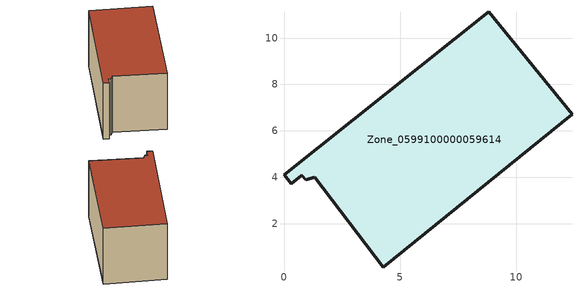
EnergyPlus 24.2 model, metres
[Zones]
Zone_0599100000059614
 floor ground (C_G): 0.77,4.08 0.32,3.71 0,4.11 8.83,11.13 12.41,6.72 4.27,0.12 1.32,4 0.93,3.89 z0
 wall outside (C_F): 8.83,11.13 0,4.11 0.32,3.71 0.77,4.08 0.93,3.89 1.32,4 4.27,0.12 12.41,6.72 8.83,11.13 z0:6
 roof outside (C_R): 1.32,4 4.27,0.12 12.41,6.72 8.83,11.13 0,4.11 0.32,3.71 0.77,4.08 0.93,3.89 z6
[BUILDING]
Pand.0599100000059614: North Axis=0; Terrain=City; Loads Convergence Tolerance Value=0.04; Temperature Convergence Tolerance Value=0.4; Solar Distribution=FullExterior; Maximum Number of Warmup Days=25; Minimum Number of Warmup Days=1
[Site:Location]
Rotterdam.The.Hague.AP_ZH_NLD Design_Conditions: Latitude=51.96; Longitude=4.45; Time Zone=1; Elevation=-4.5
[SITE:GROUNDTEMPERATURE:BUILDINGSURFACE]
18, 18, 18, 18, 18, 18, 18, 18, 18, 18, 18, 18
[MATERIAL] Thermal Absorptance=0.9; Solar Absorptance=0.7; Visible Absorptance=0.7
Name | Roughness | Thickness | Conductivity | Density | Specific Heat
G.TI.1946 | MediumSmooth | 0.15 | 1 | 540 | 1210
F.TI.1946 | Rough | 0.3 | 0.857143 | 1920 | 840
R.TI.1946 | MediumRough | 0.2 | 0.1 | 1500 | 1000
[CONSTRUCTION]
C_G: G.TI.1946
C_F: F.TI.1946
C_R: R.TI.1946
[ZONE]
Zone_0599100000059614: Type=1; Multiplier=1; Ceiling Height=Autocalculate; Volume=Autocalculate; Floor Area=autocalculate; Part of Total Floor Area=Yes
[ZONEINFILTRATION:DESIGNFLOWRATE]
Infil_Zone_0599100000059614: Zone or ZoneList or Space or SpaceList=Zone_0599100000059614; Schedule=AlwaysOn; Design Flow Rate Calculation Method=Flow/Area; Flow Rate per Floor Area=0.003; Constant Term Coefficient=1; Temperature Term Coefficient=0; Velocity Term Coefficient=0; Velocity Squared Term Coefficient=0
[HVACTEMPLATE:ZONE:IDEALLOADSAIRSYSTEM]
Zone_0599100000059614: Maximum Heating Supply Air Temperature=50; Minimum Cooling Supply Air Temperature=13; Maximum Heating Supply Air Humidity Ratio=0.0156; Minimum Cooling Supply Air Humidity Ratio=0.0077; Heating Limit=NoLimit; Cooling Limit=NoLimit; Dehumidification Control Type=ConstantSensibleHeatRatio; Cooling Sensible Heat Ratio=0.7; Dehumidification Setpoint=60; Humidification Control Type=None; Humidification Setpoint=30; Outdoor Air Method=None; Outdoor Air Flow Rate per Person=0.00944; Outdoor Air Flow Rate per Zone Floor Area=0; Outdoor Air Flow Rate per Zone=0; Demand Controlled Ventilation Type=None; Outdoor Air Economizer Type=NoEconomizer; Heat Recovery Type=None; Sensible Heat Recovery Effectiveness=0.7; Latent Heat Recovery Effectiveness=0.65
[ZONECONTROL:THERMOSTAT]
ThermostatControl_Zone_0599100000059614: Zone or ZoneList=Zone_0599100000059614; Control Type Schedule=DualSetpointControlType; Control 1=Thermostat_Zone_0599100000059614; Temperature Difference Between Cutout And Setpoint=0
[THERMOSTATSETPOINT:DUALSETPOINT]
Thermostat_Zone_0599100000059614: Heating Setpoint Temperature Schedule=HeatingSetpoint_Zone_0599100000059614; Cooling Setpoint Temperature Schedule=CoolingSetpoint_Zone_0599100000059614
[SCHEDULE:COMPACT]
HeatingSetpoint_Zone_0599100000059614: Through: 12/31, For: AllDays, Until: 24:00, 21
CoolingSetpoint_Zone_0599100000059614: Through: 12/31, For: AllDays, Until: 24:00, 24
DualSetpointControlType: Through: 12/31, For: AllDays, Until: 24:00, 4
AlwaysOn: Through: 12/31, For: AllDays, Until: 24:00, 1
